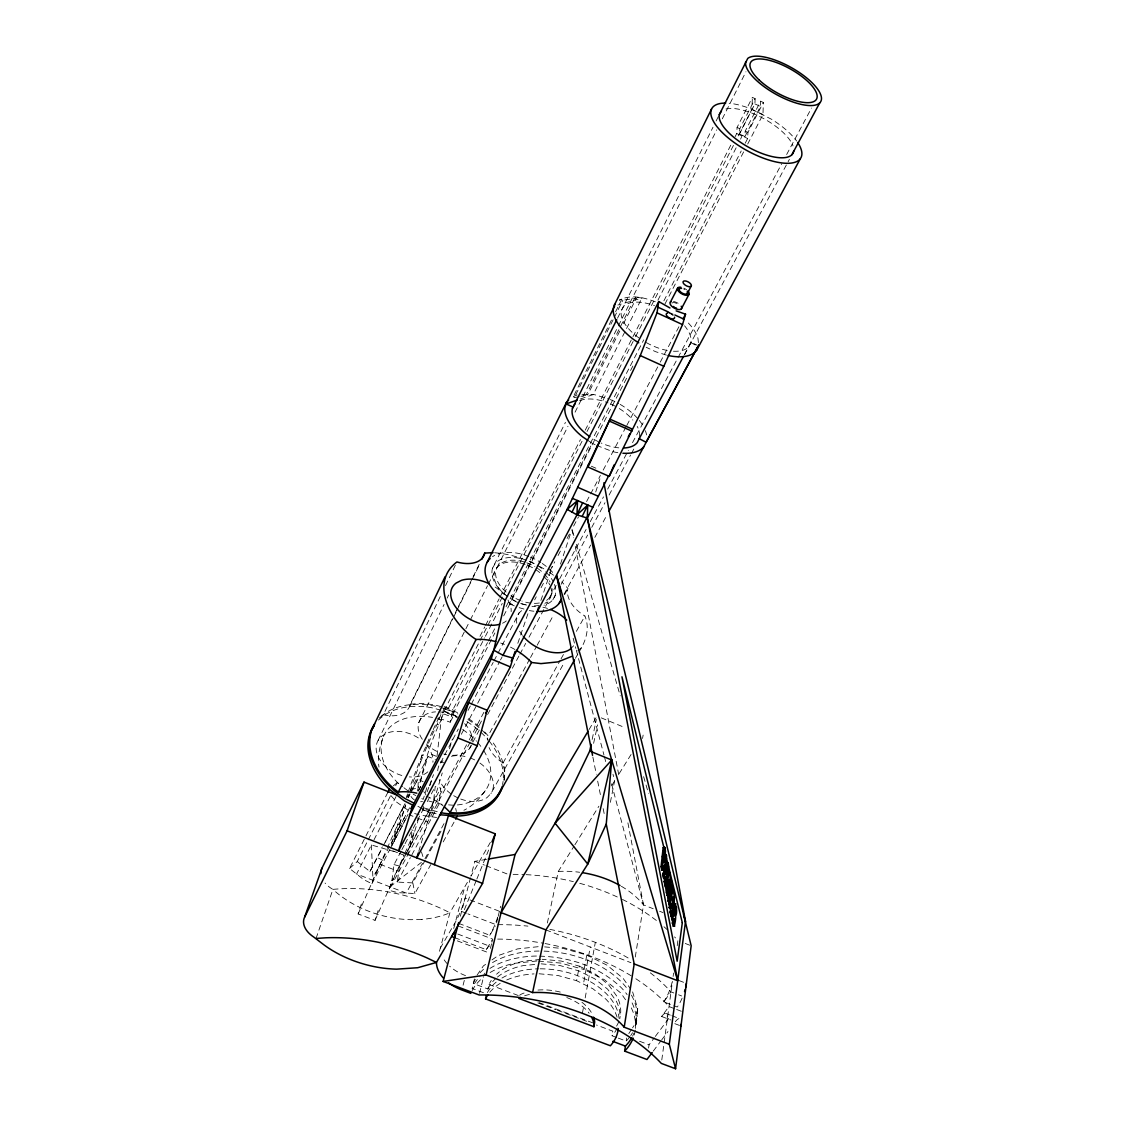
<?xml version="1.0" encoding="UTF-8"?>
<svg xmlns="http://www.w3.org/2000/svg" width="1125" height="1125" viewBox="0 0 1125 1125"><rect width="100%" height="100%" fill="white"/><g stroke="black" fill="none" stroke-linecap="round" stroke-linejoin="round"><path stroke-width="0.75" stroke-dasharray="5 3.75" d="M747.703 144.028L762.975 114.511L763.341 102.473L760.612 101.194L745.214 131.175L744.961 136.533L739.491 134.044L739.786 128.7L755.128 98.662L752.386 97.397L737.072 127.448L736.72 133.523L735.131 136.645M744.961 136.533L760.43 106.453L760.612 101.194M739.491 134.044L754.917 103.908L755.128 98.662M738.309 135.886L751.866 109.392L752.386 97.397M745.228 143.198L747.647 138.516L747.928 132.412L763.341 102.473M742.233 135.281L740.587 139.148M504.028 779.948L504.802 769.95L503.072 762.919A28.322 19.252 28.7 0 1 489.08 747.534M673.453 351.225A38.503 18.647 28.4 0 0 688.781 346.697L690.919 342.337A38.503 18.647 28.4 0 0 684.562 325.786M406.055 853.959L433.392 802.505L435.234 786.53L440.775 788.147L438.989 804.122L411.202 856.083M437.077 755.677L441.239 719.845L435.614 718.144M410.133 846.281L412.13 830.306M425.25 860.105L412.833 882.914L397.308 882.056L399.375 866.081L406.688 852.328M401.119 851.175L394.031 864.605L391.908 880.58L388.898 890.255L397.645 892.631L414.886 893.531L430.706 864.675M673.116 976.472L673.58 973.055M677.208 945.717L677.897 940.584A164.081 105.933 11.2 0 0 674.55 936.914M661.781 1059.989L672.413 981.605M648.591 1048.092L649.055 1044.844L654.272 1037.841M635.498 1023.37L636.258 1018.35M637.031 1013.33L637.72 1008.731L632.616 991.913M618.328 1038.136L626.203 1041.103L626.681 1038.023M637.72 1008.731L635.4 1023.511L632.573 1027.842M635.288 957.009L643.514 904.922L627.778 822.192M616.753 1037.531L612.028 1035.759L612.788 1031.161L596.503 1025.016M642.544 738.464L643.134 735.103M582.384 1013.316L583.945 1004.766M585.183 997.931L595.322 942.356M583.819 981.9L590.259 947.011M625.556 999.773L620.761 992.981L604.603 979.833L584.086 969.567L586.786 955.027L563.78 948.586L541.688 946.631M617.062 1017.197A68.442 43.467 10.8 0 0 605.939 999.197L592.945 988.805L576.591 980.691L579.333 966.15L561.052 961.017L542.166 959.287M610.369 802.322L614.573 781.017L613.013 774.295M410.077 790.847A56.883 4.95 -67.6 0 1 420.637 761.948L422.002 754.875L423.352 755.283A56.883 4.95 -67.6 0 1 437.119 724.359L441.858 712.181M593.606 743.33L597.628 724.852M592.172 739.406L596.334 719.438M547.355 923.02L558.295 871.453L573.989 846.253M443.756 708.131L441.337 719.03L450.197 722.208L452.883 709.748L487.519 642.642M450.197 722.208L452.784 717.216L453.853 712.209L494.845 632.981M441.337 719.03L445.008 709.017L479.306 642.023M474.413 978.975L473.302 983.503L487.927 989.016L488.995 984.473A67.894 43.467 10.8 0 1 491.273 980.423M479.573 993.305L484.439 973.167M490.43 948.403L491.555 943.763M491.92 942.216L492.666 939.136L459.408 926.409M497.784 917.986L496.153 924.722L467.888 913.866M498.192 916.312L500.625 906.244M463.092 985.205L464.302 980.409M460.35 916.242L470.489 877.837M486.577 859.345L474.834 861.342L470.925 876.164L490.908 841.402M453.712 928.505L464.808 886.823M439.467 951.272L449.888 912.783L468.309 880.734M418.767 851.344L442.252 772.945M449.494 748.786L452.405 739.055M417.909 806.302L422.156 808.636L431.339 810.956L431.606 810.084L407.841 854.873M423.661 806.456L422.719 809.564L430.369 812.573M430.116 785.306L432.647 777.009M426.797 787.725L423.239 799.341L420.286 797.836M418.711 818.227L407.18 855.956L388.898 890.255M417.263 791.03L428.02 756.534L435.459 759.502M361.336 904.064L358.13 913.95L375.033 920.377L378.141 910.463M391.43 844.425L404.381 803.602M394.088 841.359L405.548 805.162M408.122 797.006L409.162 793.744M394.284 840.98L405.745 804.811M387.83 792.366L349.58 868.486L363.684 879.609L371.911 883.744L375.019 874.083L409.584 807.792M595.716 491.991L600.947 475.65M560.489 564.089L571.458 530.831M540.9 600.483L552.333 566.409M517.823 643.303L529.031 610.495A41.527 25.397 27.3 0 0 533.869 611.227M316.055 938.447L332.916 889.383A24.708 16.341 16.4 0 1 325.055 883.069M382.725 738.422C379.533 747.45 377.311 757.519 378.998 767.081M420.637 761.948L423.352 755.283M464.386 909.675L476.212 880.636M476.859 879.019L489.333 848.362M358.13 913.95L386.466 849.938M387.183 848.348L397.786 824.4L403.959 826.819M375.033 920.377L404.156 854.93M404.873 853.341L414.787 831.052L411.694 829.842M578.855 652.219C585.773 641.602 590.175 628.284 584.902 616.05A30.502 18.464 29.2 0 1 567.928 588.431L561.755 581.878M379.406 717.961L383.372 714.741L441.745 593.466M445.542 585.591L456.159 563.541M378.113 740.391L444.066 604.462M447.131 598.148L448.664 594.984M411.145 790.636A8.452 6.061 26.2 0 1 417.966 788.737L418.191 782.48L420.103 783.042A56.588 10.434 -72.9 0 1 438.792 724.908L441.239 719.845M383.372 714.741A27.464 18.675 24.2 0 0 410.287 704.292L452.18 619.242M455.287 612.942L457.608 608.217M458.381 606.642L472.359 578.306M473.133 576.731L479.334 564.131M409.598 706.43L453.08 618.202M453.853 616.627L456.187 611.888M456.961 610.312L479.475 564.623M574.144 395.044L612.478 318.023M615.6 311.738L621.858 299.166L622.87 300.192L636.3 298.252L622.941 324.788M577.139 394.945L573.356 396.619L574.312 397.631L613.477 319.05M614.264 317.475L622.87 300.192M505.266 594.647A34.27 20.953 27.3 0 1 492.525 568.223L565.439 422.381M617.513 318.206L712.997 127.223M716.133 120.966L718.481 116.269M418.809 722.658L469.561 621.506M470.334 619.945L487.519 585.717M488.292 584.156L496.955 567.394A30.853 18.9 27.3 0 1 525.094 564.398M497.095 567.506L567.97 426.305M575.058 412.186L617.583 327.473M618.37 325.898L716.808 129.797M722.32 118.814L745.959 71.747M619.791 331.031L587.559 395.03L586.603 394.017L635.231 297.127L642.038 298.055L617.892 305.016M580.43 398.981L593.198 394.58L641.967 297.942M349.58 868.486L357.244 861.539L367.439 841.402M368.227 839.855L390.966 794.939M395.677 785.644L397.238 782.55L402.553 786.67M394.453 851.653L371.391 844.959L356.583 874.012L406.28 893.081L422.494 863.255M374.006 839.813L396.042 796.584M479.981 636.314L484.763 626.948M485.564 625.388L499.12 598.837M499.922 597.277L580.444 439.566M585.225 430.2L731.939 142.889M480.094 640.462L582.216 440.902M587.011 431.55L634.711 338.33M635.498 336.769L733.528 145.238M448.495 708.159L484.608 637.819M485.409 636.258L502.256 603.422M657.928 300.164L736.566 146.967M406.828 797.639L408.248 794.869M409.866 791.733L428.02 756.534M488.32 641.081L495.577 627.033M506.039 606.741L643.753 339.848M663.891 300.825L741.206 151.003M357.244 861.539L369.942 871.538L382.683 846.858M383.484 845.311L404.972 803.686M408.164 797.513L409.753 794.433M369.942 871.538L382.12 848.32M385.298 842.175L405.169 803.686M408.347 797.527L409.936 794.447M410.737 792.914L417.881 779.062L423.127 781.734M587.531 440.156L592.214 443.306L509.597 603.155L515.067 605.728M503.677 615.881L627.398 376.65M630.591 370.477L634.584 362.742M664.959 304.017L743.695 151.791M418.345 790.931L420.736 786.333M404.606 817.369L392.948 839.602M371.911 883.744L389.897 849.248M390.614 847.856L408.038 814.416M391.922 845.522L407.897 814.852M437.695 770.738A29.545 20.742 27.6 0 1 440.438 763.059L458.297 729M468.028 710.423L470.461 705.769M471.277 704.222L493.172 662.414M493.987 660.867L519.131 612.872L523.167 609.272M418.275 790.959L420.694 786.347M461.334 734.273L476.859 704.841M477.675 703.294L499.711 661.472M500.527 659.925L502.158 656.817M401.906 849.684L404.269 845.212M405.056 843.722L424.083 807.666M427.275 801.633L433.645 789.553M625.978 426.98L601.987 472.388M626.794 425.447L659.433 363.698M660.248 362.152L679.022 326.573M534.656 599.864L536.259 596.812M541.083 587.7L545.105 580.092M549.914 570.98L554.78 561.755M558.07 555.553L562.163 547.791M567.084 538.481L570.361 532.266M573.623 526.092L578.489 516.881M586.589 501.539L589.837 495.408M590.639 493.875L600.37 475.453M412.172 789.82L417.881 779.062M407.503 850.795L440.775 788.147M405.239 855.506L391.908 880.58L393.525 878.85M431.339 810.956L468.366 741.459M469.181 739.912L483.989 712.111M470.039 742.416L427.556 822.009L414.619 816.933M470.855 740.883L482.302 719.452M397.308 882.056L410.386 857.602M549.647 597.558L556.284 585.169M559.589 578.967L586.111 529.397M590.259 521.648L603.506 496.87M607.655 489.122L628.369 450.394M632.517 442.645L677.264 359.002M678.094 357.455L781.678 163.814M786.656 154.519L811.519 108.042M469.406 748.561L471.052 745.467M479.334 729.998L471.881 743.92A28.617 19.659 26.5 0 1 450.872 755.212M487.617 714.53L519.075 655.734M519.905 654.188L525.698 643.359M529.017 637.172L548.888 600.047M552.881 599.709L557.016 592.017M561.15 584.311L587.616 535.064M591.75 527.358L604.969 502.734M609.103 495.028L630.605 455.006M631.434 453.473L634.739 447.314M684.619 354.445L789.398 159.342M684.323 354.881L691.102 342.056L696.797 345.066M564.075 594.225L590.681 545.062M594.83 537.37L607.303 514.322M529.692 659.053L488.137 735.806L483.652 730.744M530.522 657.506L536.344 646.763M537.173 645.23L553.795 614.531M564.609 594.577L567.928 588.431M424.927 858.769L444.417 822.881M426.066 858.586L441.788 829.702M443.208 841.894L455.695 819.113M503.072 762.919L560.18 660.417M561.023 658.884L563.583 654.286M576.366 631.35L584.902 616.05M460.73 799.031A29.545 20.742 27.6 0 0 487.097 797.513L490.95 793.533L564.286 662.527M492.525 568.223L495.211 563.442A34.27 20.953 27.3 0 1 526.444 560.18M575.423 658.294L577.997 653.737M440.325 948.094L455.414 922.12A18.267 2.419 -68.4 0 0 465.159 898.045L499.402 911.264M589.008 729.647L597.023 716.119M458.691 923.372L489.769 935.269L495.352 926.044M454.753 937.673L486.253 949.683L491.864 940.444M574.903 844.763L598.894 806.217M611.803 785.461L614.573 781.017M619.186 773.606L631.167 754.355M628.805 1033.608L631.631 1029.277M485.255 790.734C479.7 798.553 472.655 806.091 463.894 810.267M477.112 975.052L483.412 965.897L486.281 963.886M682.116 998.156A17.831 4.598 -69.8 0 1 677.264 1007.03L663.736 1001.841L670.978 991.87L677.053 994.205M667.083 1020.713A18.366 4.655 -70.1 0 0 661.627 1016.494L668.995 1006.552L675.127 1008.9M655.327 1036.434L670.992 1015.425M653.273 1051.102L660.628 1041.3M661.683 1039.908L667.983 1031.513M376.566 872.325L375.019 874.083L382.373 860.091L377.353 857.559M571.303 648.07L573.666 645.764M440.438 763.059L442.898 760.697M577.772 650.925L581.428 647.648M393.314 785.897L397.238 782.55M389.967 886.823L421.383 862.397M492.005 959.878L498.136 955.575L517.528 948.909L540.028 946.491M519.609 995.245L521.17 994.233A44.677 28.364 10.8 0 1 525.305 992.588M621.858 299.166L619.256 300.164C630.858 293.934 644.977 297.675 656.578 302.245M574.312 397.631L579.277 396.647M580.936 396.323L587.559 395.03M582.005 394.327L594.577 394.692L608.878 399.009M410.287 704.292L418.205 703.406A71.522 49.936 26.4 0 1 443.067 707.161M536.934 960.975L514.252 963.352A84.586 53.775 10.8 0 0 488.742 973.364M540.534 959.442L524.208 961.059A67.894 43.467 10.8 0 0 496.589 974.208M534.684 964.477L523.209 965.616A68.077 43.467 10.8 0 0 496.645 977.752M436.627 817.481L420.511 815.203M442.181 804.375L425.559 800.255M448.566 804.867L453.347 805.233M539.663 956.166C569.573 956.841 599.85 966.867 621.577 987.975A84.347 53.775 10.8 0 1 627.103 994.612M538.608 961.116L560.883 963.098L584.086 969.567M541.195 963.844L560.138 965.587L579.066 970.945L594.745 978.82L607.655 989.198L616.233 1001.025A68.077 43.467 10.8 0 1 619.875 1018.547M539.114 973.772L558.141 975.544L576.591 980.691M394.031 864.605L399.375 866.081M422.93 809.972L438.061 814.303M414.661 813.544L419.048 814.795M519.173 607.669L524.109 609.089M424.027 807.905L440.677 812.686M437.119 724.359L438.792 724.866M440.873 710.311L433.758 708.145A71.409 49.964 26.4 0 0 377.747 720.816M666.38 355.106L655.538 351.661L646.172 347.273M443.911 714.023L452.784 717.216M444.108 706.57L452.883 709.748M445.008 709.017L453.853 712.209M483.483 992.728L472.078 988.439A84.347 53.775 10.8 0 1 479.939 976.57M539.156 1002.628L594.506 1023.511M488.995 984.473L518.316 995.527M537.863 1002.895L555.778 1009.659M557.409 1010.278L589.978 1022.555M639.562 1041.258L649.055 1044.844M457.369 940.866L489.305 953.03M674.803 1023.652L680.991 1026M676.659 1009.477L682.777 1011.825M457.791 934.045L489.459 946.125M665.705 1013.358L670.303 1015.116M671.836 1015.692L679.486 1018.617A18.337 4.795 -70.3 0 0 675.352 1021.711M661.627 1016.494L670.781 1019.967M461.616 911.447L466.327 913.261M678.572 994.795L681.609 995.962M579.333 966.15L595.561 974.236L608.428 984.614L616.992 996.427A67.894 43.467 10.8 0 1 620.086 1017.338M528.68 556.58L523.955 554.752A41.527 25.397 27.3 0 0 492.525 556.664M530.255 557.184L533.405 558.394A41.527 25.397 27.3 0 1 540.858 562.542M380.109 864.309L397.083 870.848M678.895 980.508L684.886 982.814M545.892 929.897L630.942 962.691M392.892 850.908L397.617 852.736M399.178 853.341L405.464 855.773M474.834 861.342L484.411 865.083M486 865.702L508.317 874.42M685.266 943.467L689.695 945.197M621.366 886.275A78.905 52.791 10.7 0 1 643.514 904.922L653.217 908.733M659.672 911.278L662.906 912.544M409.781 815.034L413.002 816.3M440.677 761.583L443.63 762.778M431.831 754.495L438.117 757.013M457.369 716.85L442.308 710.747L450.83 713.334L458.873 717.455M610.312 399.6L614.616 401.372A44.705 23.808 28 0 1 618.778 403.58M601.284 717.863L625.43 727.819M509.695 603.928L516.403 606.755M751.866 109.392L771.82 119.419A50.92 19.744 29 0 1 796.641 141.033M591.342 466.2L595.884 468.197M736.72 133.523L747.647 138.516M737.072 127.448L739.786 128.7M745.214 131.175L747.928 132.412M762.975 114.511L749.756 108.408A50.92 19.744 29 0 0 729.155 103.275M668.686 312.145L673.298 314.269M754.917 103.908L760.43 106.453M592.214 443.306L595.139 444.727M596.616 445.444L612.928 451.688A44.705 23.808 28 0 0 618.019 452.7M586.786 955.027L607.134 965.25L623.138 978.37L630.731 989.213M413.198 794.236L415.842 795.572M407.77 810.042L396.647 802.125L389.995 794.517M690.877 342.689L698.006 346.444M403.889 787.711L410.555 792.886M636.3 298.252L635.231 297.127M508.008 599.991L510.567 605.953A32.245 20.222 26.4 0 1 511.144 611.691M421.411 851.808L423.211 857.447M572.484 530.845L573.947 535.894M576.394 544.317L620.241 695.827M643.627 776.644L648.492 793.477M573.159 638.283L575.831 648.436M576.281 650.123L603.956 755.016M604.406 756.717L606.192 763.495M611.564 783.83L643.514 904.922M455.695 808.425L456.356 811.491M592.861 757.055L596.306 774.239M597.67 781.116L600.427 794.869M603.169 808.622L604.547 815.498M412.833 882.914L414.886 893.531M572.006 529.158L573.638 537.778M575.283 546.398L619.242 777.375M698.414 342.619L697.964 338.358A46.983 22.753 28.4 0 0 686.77 321.37M371.391 844.959L373.022 880.312M639.478 436.627L639.478 432.534A36.9 19.645 28 0 0 637.214 426.389M513.127 874.35A164.081 105.933 11.2 0 1 524.475 874.589M526.092 874.659A164.081 105.933 11.2 0 1 573.356 881.648M579.755 883.308A164.081 105.933 11.2 0 1 619.27 897.905M622.434 899.423A164.081 105.933 11.2 0 1 656.648 920.7M663.975 926.747A164.081 105.933 11.2 0 1 667.42 929.855M618.623 1022.02A67.894 43.467 10.8 0 1 616.556 1026.112M472.162 990.619A84.586 53.775 10.8 0 1 483.384 977.203M631.308 1007.902A84.586 53.775 10.8 0 1 635.442 1028.405M635.259 1030.078A84.586 53.775 10.8 0 1 633.741 1036.589M465.511 975.614A39.22 25.552 12.8 0 1 449.677 966.192M447.286 963.816A39.22 25.552 12.8 0 1 443.475 958.753M632.531 1032.68A84.122 53.775 10.8 0 1 630.703 1035.619M629.677 1037.039A84.122 53.775 10.8 0 1 626.203 1041.103M473.302 983.503A84.122 53.775 10.8 0 1 475.341 979.369M480.023 972.844A84.122 53.775 10.8 0 1 484.566 968.344M492.539 962.592A84.122 53.775 10.8 0 1 539.044 951.047M544.078 951.117A84.122 53.775 10.8 0 1 627.891 989.592M631.42 995.105A84.122 53.775 10.8 0 1 634.697 1028.109M617.259 1027.997A68.077 43.467 10.8 0 1 612.028 1035.759M487.927 989.016A68.077 43.467 10.8 0 1 495.52 978.75M633.938 1033.13A84.347 53.775 10.8 0 1 632.559 1036.181M489.923 968.428A84.347 53.775 10.8 0 1 537.989 956.011M632.081 1002.895A84.347 53.775 10.8 0 1 635.414 1028.362M489.783 992.264A68.442 43.467 10.8 0 1 500.822 982.997M506.714 979.987A68.442 43.467 10.8 0 1 534.038 973.898M487.42 992.588A68.259 43.467 10.8 0 1 496.659 981.717M501.975 978.061A68.259 43.467 10.8 0 1 538.467 968.822M540.155 968.808A68.259 43.467 10.8 0 1 619.073 1018.364M558.295 871.453A78.905 52.791 10.7 0 1 579.656 872.269M497.798 924.694A168.75 105.862 11.1 0 1 527.92 926.128M549.802 929.377A168.75 105.862 11.1 0 1 630.844 959.569M650.334 972.844A168.75 105.862 11.1 0 1 670.978 991.87M537.975 990.056A44.677 28.364 10.8 0 1 563.034 992.855M581.948 1002.291A44.677 28.364 10.8 0 1 592.186 1013.962M524.616 995.794A44.761 28.364 10.8 0 1 530.705 994.177M566.775 997.552A44.761 28.364 10.8 0 1 589.134 1013.259M497.658 939.094A170.086 105.806 11.1 0 1 543.375 943.242M545.062 943.552A170.086 105.806 11.1 0 1 632.939 976.894M635.836 978.75A170.086 105.806 11.1 0 1 668.995 1006.552M672.173 982.055A17.859 4.458 -69.7 0 1 663.736 1001.841M497.686 917.198A18.197 2.756 -68.6 0 1 489.769 935.269M486.253 949.683A18.731 2.883 -68.9 0 1 490.134 947.475M444.628 707.639A71.522 49.936 26.4 0 1 458.353 713.067M468.436 718.664A71.522 49.936 26.4 0 1 478.955 726.314M487.491 740.264A28.322 19.252 28.7 0 1 487.645 737.972M426.178 796.078A48.502 35.48 26.5 0 1 443.137 805.922M446.611 754.636A28.617 19.659 26.5 0 1 443.742 753.961M436.711 751.303A28.617 19.659 26.5 0 1 426.881 744.553M422.297 739.266A28.617 19.659 26.5 0 1 435.544 711.872M438.877 711.858A28.617 19.659 26.5 0 1 457.608 718.017M464.611 723.642A28.617 19.659 26.5 0 1 472.191 741.417M457.847 797.836A29.545 20.742 27.6 0 1 453.698 795.642M451.083 793.927A29.545 20.742 27.6 0 1 439.214 779.639M451.378 756.281A29.545 20.742 27.6 0 1 467.677 757.125M470.531 758.081A29.545 20.742 27.6 0 1 474.722 759.923M479.925 763.059A29.545 20.742 27.6 0 1 490.95 793.533M427.838 771.848A29.855 20.953 25.3 0 1 409.317 776.897M401.822 775.491A29.855 20.953 25.3 0 1 378.577 757.505A29.855 20.953 25.3 0 1 381.727 736.158L386.859 733.163A29.855 20.953 25.3 0 1 421.144 739.912M426.502 744.947A29.855 20.953 25.3 0 1 430.397 750.6L432.577 756.506A29.855 20.953 25.3 0 1 432.886 762.272M500.681 643.05A52.552 34.439 27.4 0 1 504.408 644.428M510.497 647.142A52.552 34.439 27.4 0 1 515.194 649.673M494.634 552.755A77.203 48.122 27.3 0 1 522.647 558.858M529.2 561.417A77.203 48.122 27.3 0 1 538.017 565.594M539.466 566.367A77.203 48.122 27.3 0 1 546.469 570.445M549.408 572.358A77.203 48.122 27.3 0 1 553.711 575.381M506.278 620.93A32.245 20.222 26.4 0 1 502.538 623.222M495.112 587.039A32.245 20.222 26.4 0 1 503.648 594.183M550.322 586.266A30.853 18.9 27.3 0 1 544.88 603.366M539.353 605.348A30.853 18.9 27.3 0 1 532.645 605.869M525.234 604.856A30.853 18.9 27.3 0 1 520.664 603.534M517.641 602.381A30.853 18.9 27.3 0 1 510.398 598.612M507.727 596.798A30.853 18.9 27.3 0 1 494.55 571.711M528.033 565.538A30.853 18.9 27.3 0 1 541.308 573.877M543.473 575.944A30.853 18.9 27.3 0 1 549.745 584.859M522.394 635.344A31.908 19.983 28.3 0 1 519.216 630.478M516.755 623.222A31.908 19.983 28.3 0 1 519.131 612.872M531.984 606.516A31.908 19.983 28.3 0 1 535.458 606.347M542.897 607.205A31.908 19.983 28.3 0 1 547.481 608.428M381.164 716.386A71.494 49.936 26.4 0 1 439.481 707.175M441.042 707.597A71.494 49.936 26.4 0 1 457.903 713.953M467.972 719.536A71.494 49.936 26.4 0 1 479.714 728.227M482.062 730.336A71.494 49.936 26.4 0 1 488.081 736.495M493.284 743.02A71.494 49.936 26.4 0 1 503.297 784.153M466.903 721.575A71.409 49.964 26.4 0 1 479.812 731.306M480.98 732.375A71.409 49.964 26.4 0 1 488.095 739.8M489.178 741.094A71.409 49.964 26.4 0 1 502.523 784.575M406.434 797.217A70.467 6.145 -67.6 0 1 407.545 793.884M408.009 792.506A70.467 6.145 -67.6 0 1 432.591 731.081M433.266 729.577A70.467 6.145 -67.6 0 1 440.789 713.756M427.148 791.873A70.341 6.834 -67.7 0 1 428.78 787.331M429.342 785.784A70.341 6.834 -67.7 0 1 433.533 774.661M483.694 750.544A57.881 40.486 26.4 0 1 456.764 805.022M398.559 783.563A57.881 40.486 26.4 0 1 384.3 734.709A57.881 40.486 26.4 0 1 432.534 717.413M462.656 729.548A57.881 40.486 26.4 0 1 476.494 741.192M477.661 742.486A57.881 40.486 26.4 0 1 481.866 747.802M422.522 801.45A8.452 6.061 26.2 0 1 420.609 801.745M414.464 799.973A8.452 6.061 26.2 0 1 410.541 795.361M423.703 791.663A8.452 6.061 26.2 0 1 425.911 794.911M618.778 447.848A36.9 19.645 28 0 1 601.144 443.025M598.205 441.633A36.9 19.645 28 0 1 592.495 438.427M579.67 400.697A36.9 19.645 28 0 1 608.034 402.877M610.917 404.086A36.9 19.645 28 0 1 616.584 406.941M619.284 408.544A36.9 19.645 28 0 1 632.883 420.075M554.442 584.423A34.27 20.953 27.3 0 1 543.98 605.208M526.641 605.053A34.27 20.953 27.3 0 1 520.988 603.394M515.433 601.059A34.27 20.953 27.3 0 1 506.433 595.561M529.706 561.445A34.27 20.953 27.3 0 1 544.416 570.684M545.653 571.823A34.27 20.953 27.3 0 1 553.191 581.611M552.08 588.544A30.347 18.562 27.3 0 1 545.934 600.736M539.353 603A30.347 18.562 27.3 0 1 521.93 601.073M520.495 600.553A30.347 18.562 27.3 0 1 510.919 595.659M506.095 592.031A30.347 18.562 27.3 0 1 497.236 567.253A30.347 18.562 27.3 0 1 523.983 561.881M526.781 562.809A30.347 18.562 27.3 0 1 534.909 566.677M537.427 568.266A30.347 18.562 27.3 0 1 550.055 581.934M620.156 404.367A44.705 23.808 28 0 1 638.325 419.273M639.323 420.469A44.705 23.808 28 0 1 642.459 424.884M645.37 430.706A44.705 23.808 28 0 1 646.552 434.911M542.264 563.47A41.527 25.397 27.3 0 1 554.316 574.228M725.977 108.942A41.723 16.172 29 0 1 764.114 118.856A41.723 16.172 29 0 1 793.012 145.898M667.266 350.452A38.503 18.647 28.4 0 1 645.877 342.366M638.761 337.809A38.503 18.647 28.4 0 1 621.394 310.444L623.841 306.225A38.503 18.647 28.4 0 1 654.469 305.592M669.178 312.75A38.503 18.647 28.4 0 1 673.242 315.464M669.755 313.327A4.598 2.194 28.5 0 1 672.848 314.972M671.962 303.089A4.612 2.18 28.6 0 1 679.106 305.255M673.467 301.486A6.469 3.052 28.6 0 1 680.4 305.17M683.888 288.155A6.511 3.023 28.6 0 1 686.728 289.898M683.719 289.027A4.641 2.166 28.6 0 1 684.788 289.603M421.537 919.406L411.089 919.688A86.4 58.177 15.5 0 1 332.916 889.383A141.328 89.156 14.5 0 1 449.888 912.783A86.4 58.177 15.5 0 1 421.537 919.406"/><path stroke-width="1.5" d="M667.631 890.817L669.544 879.722L670.964 879.666L668.348 894.867L669.966 901.378L669.797 895.148L670.219 892.786L671.091 895.472L671.47 892.35L671.105 890.873L669.558 891.422M670.303 901.266L668.053 901.125L667.35 892.378M670.964 879.666C672.497 882.141 673.073 894.488 669.895 887.372M673.509 907.734C675.098 897.553 678.136 912.122 675.647 916.088C675.802 924.595 672.356 931.486 672.525 918.675L673.945 918.633L674.494 926.297M675.802 903.684C673.692 906.314 676.575 908.831 673.228 906.834M667.195 875.855C669.206 867.839 668.939 855.45 665.747 868.163C666.127 872.62 660.347 871.678 663.581 878.133L665.03 878.077L665.634 876.642L666.352 884.981L666.886 877.57M665.48 881.578C663.947 891.97 665.128 873.197 663.581 878.133M661.12 866.208L663.159 847.702L664.678 847.434L665.48 851.386L664.102 862.58L666.239 854.62L666.534 858.234L663.862 869.723L661.894 870.159C659.883 863.944 662.203 867.712 663.314 866.109M674.775 907.242L673.369 907.284L674.438 897.581L673.312 890.353L672.919 889.298L671.217 889.847M591.131 744.384L589.739 751.05L611.719 760.008L606.263 824.091L634.191 963.942L677.7 980.719L587.334 518.119L587.728 505.027L576.984 514.856L502.973 655.27L493.791 650.194L505.266 600.202L658.758 301.556L669.952 307.983M673.945 918.633L671.78 919.659L671.442 913.739M673.2 919.617L672.497 915.131L674.634 906.792M665.03 878.077L664.298 873.478L665.438 871.72M670.205 908.058L670.486 914.077L672.173 914.766L673.481 906.905M374.681 723.881A71.494 49.936 26.4 0 0 405.338 798.75L413.93 803.109L413.663 803.981L567.169 509.372L577.519 500.583L576.984 514.856L587.334 518.119L691.172 945.773L675.562 1068.75L661.317 1063.406A175.261 105.483 11.1 0 0 479.166 994.978L443.137 981.45L458.663 922.613M672.441 912.839L673.2 906.989L674.761 906.82M664.003 871.762L665.1 865.364L666.661 865.364M673.355 899.508C673.228 890.325 671.667 907.481 673.355 899.508L671.948 899.55M669.333 871.2L666.731 885.797L667.969 892.983L668.616 880.172C672.286 883.547 668.447 858.544 666.619 878.231M670.992 891.38L671.316 887.316L672.173 889.875M674.916 915.567L675.366 909.605L674.916 915.567L673.495 915.623L673.777 912.895C670.992 913.992 669.136 911.461 672.525 911.208M666.816 874.223L667.28 868.261L666.816 874.223L665.381 874.266L665.817 870.202M663.328 859.261L664.678 847.434M588.333 464.878L587.995 467.044L609.188 476.353L663.82 366.258L682.538 324.591L685.547 314.198L676.153 310.866M671.105 911.25L672.581 910.786M672.173 914.766L671.822 903.403L671.034 907.72L669.361 907.861L669.094 901.913M670.922 907.875L670.416 902.841L672.919 889.298M520.467 997.439L518.906 998.452L593.944 1026.731L594.113 1025.212A44.761 28.364 10.8 0 0 591.609 1017.183M668.109 892.955L666.394 892.828L665.367 885.094M670.753 914.808L671.02 912.881M493.045 552.656L484.763 553.106A29.616 17.958 25.5 0 1 456.919 561.966C428.33 583.355 452.137 624.53 476.086 639.464A52.552 34.439 27.4 0 1 495.661 641.559M609.188 476.353L614.166 464.836M668.869 901.308L670.388 900.562M675.562 1068.75L669.305 1044.267L685.519 921.417L603.914 482.752M587.995 467.044L610.045 419.189L632.18 429.061M582.623 502.805L576.984 514.856L567.169 509.372L640.294 355.57L657.014 312.834L658.758 301.556M652.219 1052.494L646.959 1059.497L624.642 1051.116L625.43 1046.109A84.347 53.775 10.8 0 0 631.758 1037.686M445.064 576.759L371.489 730.336C364.542 754.158 379.434 778.43 398.348 792.056A48.502 35.48 26.5 0 1 416.841 793.181M669.305 1044.267L624.206 1027.209L634.191 963.942M593.944 1026.731L594.675 1021.978A44.677 28.364 10.8 0 0 593.578 1017.155M662.386 857.025C661.852 855.745 665.156 852.37 663.862 857.152M661.852 866.995L661.795 865.8M663.483 858.952L662.569 866.152L663.342 870.117M671.78 919.659L672.188 918.141M624.206 1027.209A84.473 52.819 10.6 0 0 532.589 992.573L545.892 929.897L587.756 864.084L606.263 824.091M618.258 1028.559A68.442 43.467 10.8 0 1 610.397 1045.758L485.578 998.902L486.352 995.597M443.137 981.45L486.07 974.981L515.067 854.48L588.108 731.152M396.83 795.038L364.022 782.114L321.989 868.177L304.636 917.1A25.439 16.355 16.1 0 0 313.734 937.027L324.07 944.944A88.973 58.303 15.3 0 0 396.633 969.159L417.698 967.725L436.444 962.438L482.569 883.392L495.253 833.836L448.481 815.4L434.306 864.661M485.564 713.32L510.356 666.886L515.025 651.502M418.275 852.975L416.812 857.869L477.197 745.734L487.209 710.269L468.464 702.619L457.988 737.986L398.616 850.809L412.847 805.191L404.269 800.831L389.391 789.258A71.409 49.964 26.4 0 1 373.669 725.991M409.781 815.034L491.245 658.983L493.791 650.194M568.673 399.98L566.564 402.202L564.82 408.038A44.705 23.808 28 0 0 582.848 437.006L587.531 440.156M511.144 661.148L588.375 514.856M536.541 613.462L538.72 606.966M670.753 889.917L672.764 889.355M304.636 917.1L347.105 830.812L364.022 782.114M668.123 355.5A46.983 22.753 28.4 0 0 696.67 350.212L698.639 344.827M457.833 925.805L459.141 922.584M491.962 841.908L495.253 833.836M664.397 855.323L666.239 854.62M444.389 806.948A48.502 35.48 26.5 0 1 450.084 812.475C470.306 815.048 495.197 807.019 502.397 786.22M572.077 512.114L577.519 500.583M589.739 751.05L555.089 823.191L501.089 912.614L545.892 929.897M639.478 438.103L637.214 442.702A36.9 19.645 28 0 1 623.573 448.003M582.159 516.487L587.728 505.027M608.962 511.256L697.388 347.358M481.669 559.406L484.763 553.106M638.719 342.802L634.612 340.228A46.983 22.753 28.4 0 1 614.334 305.1L711.52 109.083M487.153 562.331L566.564 402.202M573.159 407.095L566.058 403.917L614.672 305.944M589.809 436.655A36.9 19.645 28 0 1 572.484 408.277L616.739 319.767M793.716 150.891A41.723 16.172 29 0 1 753.623 149.864A41.723 16.172 29 0 1 719.269 114.694L747.759 58.416A42.595 15.398 29.1 0 1 810.197 80.972A42.595 15.398 29.1 0 1 796.725 103.205A42.595 15.398 29.1 0 1 745.678 61.861M387.83 792.366L389.391 789.258M587.334 518.119L608.723 475.65M628.27 436.837L629.831 433.73M398.348 792.056L476.086 639.464M670.388 302.133L677.798 287.859M411.244 808.27L413.93 803.109M411.103 808.706L412.706 805.627M687.263 293.653L691.158 286.242A4.655 2.152 28.6 0 0 686.489 281.194A4.655 2.152 28.6 0 0 683.958 284.02A4.655 2.152 28.6 0 0 691.158 286.242M681.356 308.869L688.837 294.623M683.1 318.839L685.547 314.198M791.902 154.702L819.717 102.895M683.494 356.4L639.211 438.666L646.059 442.238L698.006 346.444M559.083 603.45L561.572 598.837M696.67 350.212L800.339 158.709M450.084 812.475L531.577 662.484L540.97 663.609L557.859 661.908L571.641 656.423M455.695 819.113L457.355 816.075A71.409 49.964 26.4 0 0 501.202 789.272M498.262 795.038L574.566 659.812M572.484 408.277L575.044 403.805M371.489 730.336L373.95 726.103M719.269 114.694L721.434 111.066M663.3 865.772L663.3 866.953L661.725 866.953M667.575 862.2L665.691 863.283L665.409 865.139L666.844 865.097M669.333 894.98L666.914 895.416M614.334 305.1L615.122 304.298M571.303 648.07L569.812 649.519A31.908 19.983 28.3 0 1 523.35 636.525M566.058 403.917L577.238 400.078M488.25 859.064L515.067 854.48M316.055 938.447L325.856 937.8A145.266 89.03 14.3 0 1 427.219 958.008L436.444 962.438A39.544 25.552 12.7 0 0 443.489 978.188M663.159 847.702L664.805 847.519M663.75 848.616L665.184 848.559M663.848 849.164L665.283 849.108M664.003 850.247L665.438 850.191M662.709 851.161L664.158 851.105M664.636 854.803L666.337 854.845M666.478 855.239L664.805 854.663M665.156 856.153L666.591 856.111M662.667 861.131L664.355 861.173M665.072 865.519L666.506 865.477M667.027 865.758L668.447 865.702M661.613 866.405L663.061 866.348M661.148 866.686L663.384 866.475M667.055 866.334L668.489 866.278M665.002 866.995L666.436 866.939M667.069 866.995L668.489 866.953M664.2 868.795L661.894 870.159M663.989 869.934L665.438 869.878M664.13 870.314L665.564 870.258M663.806 871.242L665.648 871.298M663.905 871.425L665.353 871.383M662.85 873.52L664.298 873.478M664.791 873.394L666.225 873.337M668.545 873.436L669.966 873.394M664.931 874.111L666.366 874.055M662.822 874.434L664.27 874.378M662.85 875.025L664.298 874.983M664.003 876.656L665.634 876.642M664.355 877.233L665.803 877.191M664.453 877.823L665.887 877.767M664.481 878.47L665.93 878.414M664.467 879.173L665.916 879.117M667.336 880.931L668.756 880.875M664.228 881.241L665.663 881.184M667.434 881.339L668.855 881.283M664.2 881.705L665.648 881.648M667.533 881.494L668.953 881.452M664.228 882.028L665.677 881.986M665.086 884.827L666.52 884.77M664.805 884.897L666.352 884.981M670.556 884.672L672.019 884.798M670.627 885.22L672.047 885.178M665.283 885.853L666.731 885.797M670.584 885.656L672.005 885.614M670.655 886.008L672.075 885.966M665.311 886.57L666.745 886.514M670.936 886.359L672.356 886.317M665.381 886.922L666.886 886.894M671.091 886.823L672.511 886.767M669.783 887.442L671.316 887.316M670.008 887.597L671.428 887.555M669.67 887.836L671.091 887.78M670.148 888.145L671.569 888.103M670.584 889.819L673.102 889.622M667.083 890.466L668.517 890.423M669.431 890.719L670.852 890.677M669.684 890.93L671.189 890.944M666.394 892.828L668.25 892.673M667.055 893.292L668.489 893.236L667.027 893.447M666.914 894.909L668.348 894.867M669.445 895.458L671.091 895.472M669.558 895.641L670.978 895.584M668.391 896.189L669.825 896.147M671.948 897.834L674.438 897.581M671.977 898.706L673.397 898.65M672.694 898.875L674.1 898.833M668.053 901.125L669.487 901.083M672.694 900.984L674.114 900.928M672.806 901.659L674.212 901.617M672.848 902.334L674.255 902.292M668.995 902.883L670.416 902.841M672.834 902.981L674.241 902.939M669.052 903.234L670.486 903.192M669.333 903.488L670.753 903.445M669.516 904.022L670.936 903.98M669.023 904.556L670.57 904.416M673.523 906.567L674.93 906.525M675.07 906.989L676.477 906.947M669.206 907.594L670.641 907.552M669.361 907.861L671.034 907.72M675.112 907.566L676.505 907.523M671.597 907.973L673.017 907.931M673.13 908.452L674.55 908.409M675.112 908.213L676.519 908.17M670.809 911.503L673.58 911.447M670.12 911.686L671.541 911.644M672.3 911.855L673.706 911.798M670.177 912.333L671.597 912.277M670.641 912.459L672.441 912.502M670.247 912.853L673.397 912.769M672.933 914.822L674.353 914.766M671.077 915.173L672.497 915.131M673.073 915.511L674.494 915.469M671.048 916.073L672.469 916.031M671.077 916.664L672.497 916.622M672.609 919.252L674.03 919.209M672.652 919.884L674.072 919.842M672.638 920.573L674.058 920.531M672.413 922.655L673.819 922.613M672.384 923.119L673.805 923.077M672.413 923.442L673.833 923.4M672.961 926.212L674.648 926.072M439.566 814.739L457.355 816.075M502.973 655.27L512.789 658.069M667.392 885.558C668.109 886.655 665.156 887.091 665.958 885.614M612.788 1041.356L625.43 1046.109M470.869 993.375L461.883 990A39.544 25.552 12.7 0 1 448.622 982.814M486.07 974.981L532.589 992.573M454.753 937.673L451.603 936.478A18.802 2.517 -68.6 0 1 454.177 939.656M347.105 830.812L482.569 883.392M457.988 737.986L477.197 745.734M491.245 658.983L510.356 666.886M572.414 498.361L592.819 507.234M577.688 487.266L598.331 496.294M609.764 421.256L631.969 431.156M640.294 355.57L663.82 366.258M657.886 307.167L668.686 312.145M674.845 314.986L684.084 319.247M657.014 312.834L682.538 324.591M505.266 600.202L500.948 597.248A41.527 25.397 27.3 0 1 490.163 558.534M671.498 889.341L671.892 890.395M669.544 879.722L669.994 880.861M592.523 755.339L556.65 575.733L677.7 980.719M683.578 914.695L685.519 921.417M556.65 575.733L560.658 590.948M669.473 874.688L669.319 874.8M686.391 983.391A17.831 4.598 -69.8 0 1 685.688 987.272M685.167 989.381A17.831 4.598 -69.8 0 1 684.534 991.561M633.164 1038.136A84.586 53.775 10.8 0 1 624.642 1051.116M485.578 998.902A68.442 43.467 10.8 0 1 487.856 994.852M582.961 872.761A78.905 52.791 10.7 0 1 620.002 885.502M681.159 1024.228A18.337 4.795 -70.3 0 1 680.991 1026M516.347 650.348A52.552 34.439 27.4 0 1 531.577 662.484M499.584 624.291A32.245 20.222 26.4 0 1 460.195 612.155A32.245 20.222 26.4 0 1 456.103 583.073L461.391 580.373A32.245 20.222 26.4 0 1 489.333 583.791M550.533 609.539A31.908 19.983 28.3 0 1 566.761 620.058M502.327 787.261A71.494 49.936 26.4 0 1 440.677 812.686M643.88 446.709A44.705 23.808 28 0 1 622.898 453.234M560.77 600.736A41.527 25.397 27.3 0 1 538.538 611.48M797.639 142.453A50.92 19.744 29 0 1 779.639 162.633A50.92 19.744 29 0 1 719.733 129.881A50.92 19.744 29 0 1 725.667 103.106M320.892 873.591A24.708 16.341 16.4 0 1 321.989 868.177M674.522 317.194A4.598 2.194 28.5 0 1 671.78 318.797A4.598 2.194 28.5 0 1 666.759 315.717A4.598 2.194 28.5 0 1 667.786 313.059M676.561 308.137A4.612 2.18 28.6 0 1 675.464 307.73M674.395 307.167A4.612 2.18 28.6 0 1 673.425 306.478M681.216 306.225A6.469 3.052 28.6 0 1 679.177 309.6A6.469 3.052 28.6 0 1 671.667 306.183A6.469 3.052 28.6 0 1 671.119 301.655M687.853 290.939A6.511 3.023 28.6 0 1 686.658 295.341A6.511 3.023 28.6 0 1 678.192 290.827A6.511 3.023 28.6 0 1 680.878 287.227M687.15 291.783A4.641 2.166 28.6 0 1 685.069 294.117A4.641 2.166 28.6 0 1 679.486 290.7A4.641 2.166 28.6 0 1 681.581 288.38M670.402 889.537C669.839 894.417 670.219 884.292 670.402 889.537M682.312 922.683L677.152 961.242L621.956 676.786L682.312 922.683M669.938 892.87L669.614 892.097L669.938 892.87M663.047 851.977L663.075 852.975L663.047 851.977M664.495 851.92L664.509 852.919L664.495 851.92M611.719 760.008L587.756 864.084L555.089 823.191L611.719 760.008M758.841 79.692A37.73 13.641 29.1 0 0 815.653 100.294A37.73 13.641 29.1 0 0 776.18 62.452A37.73 13.641 29.1 0 0 758.841 79.692"/></g></svg>
